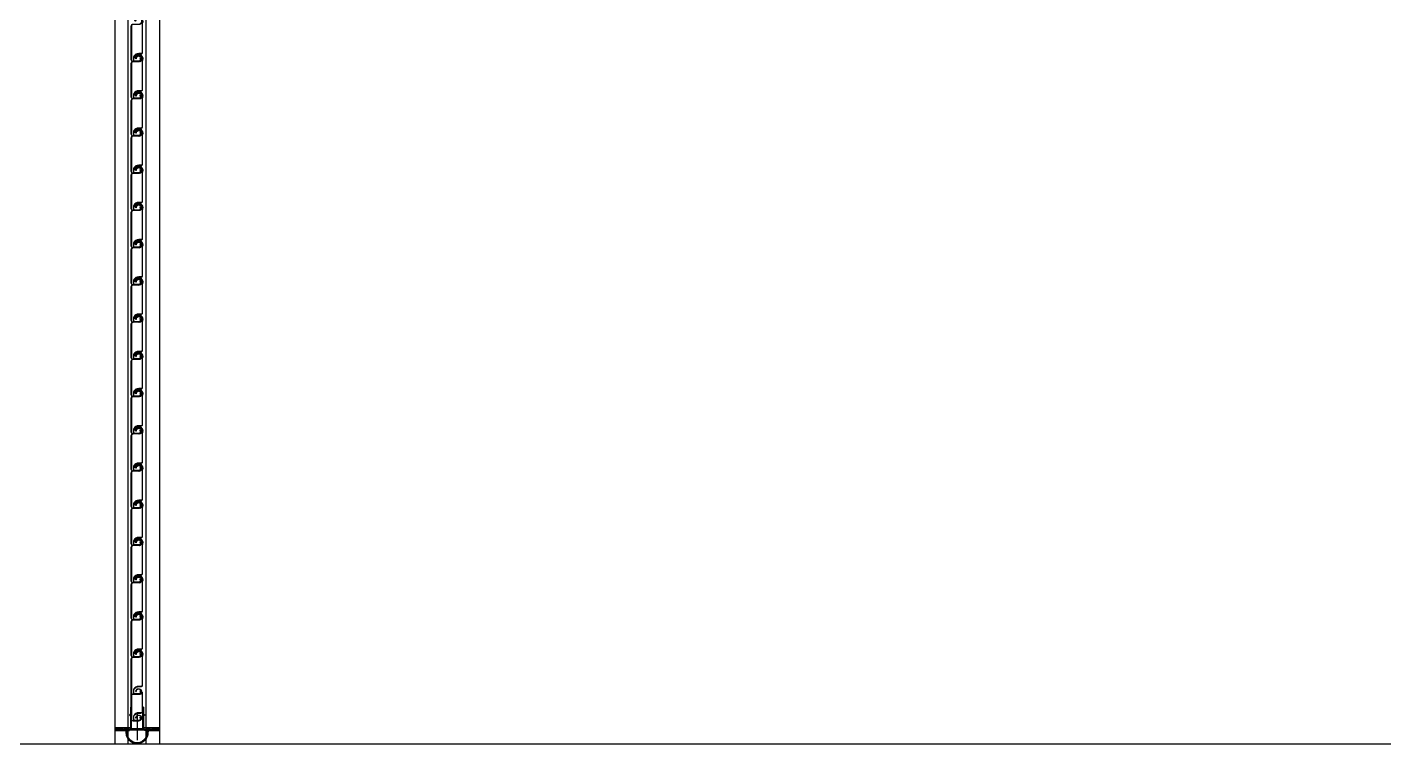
# Model space of a CAD drawing. Header units: millimetres. Extents: x 19868 to 801382, y -4805 to 85279.
# Drawn here: x 154746 to 157367, y 43679 to 45065 of the extents above; entities that cross this region are included whole.
import ezdxf

# ---------------------------------------------------------------- set-up
doc = ezdxf.new("R2010")
doc.units = ezdxf.units.MM
doc.header["$LTSCALE"] = 250
doc.layers.add('A-ETC-8', color=8, linetype='Continuous')
doc.layers.add('A-FIN', color=6, linetype='Continuous')

# ---------------------------------------------------------------- blocks, each defined once
blk = doc.blocks.new('C159089ac')
h = blk.add_hatch()
h.set_pattern_fill('ANSI31', color=256, scale=1.161, angle=-90, style=0)
h.set_pattern_definition([(315, (-1584934.145, 197998.9263), (0.10261887162, 0.10261887162), [])])
h.paths.add_polyline_path([(710.8, 1123.6), (710.8, 1180.9), (710.8, 1188, 0.414214), (707.7, 1191), (696.9, 1191), (696.9, 1191.6), (707.7, 1191.6, -0.414214), (711.4, 1188), (711.4, 1180.9), (711.4, 1123.6)])
h.paths.add_polyline_path([(690.2, 1197.7), (690.8, 1197.7, 0.272094), (694, 1192.4), (692.9, 1192.4, -0.234313)])
h.paths.add_polyline_path([(690.2, 1197.7, -0.416993), (696.9, 1204.4), (696.9, 1203.8, 0.41726), (690.8, 1197.7)])
h.paths.add_polyline_path([(696.9, 1203.8), (696.9, 1204.4, -0.414214), (703.6, 1197.7), (703, 1197.7, 0.414214)])
h.paths.add_polyline_path([(692.9, 1192.4), (694, 1192.4, 0.125086), (696.9, 1191.6), (696.9, 1191, -0.161553)])
h.paths.add_polyline_path([(707.7, 1119.1), (696.9, 1119.1), (696.9, 1119.7), (704.1, 1119.7), (707.7, 1119.7, 0.414214), (710.8, 1122.7), (710.8, 1123.6), (711.4, 1123.6), (711.4, 1122.7, -0.414214)])
h.paths.add_polyline_path([(696.9, 1129.7), (696.9, 1130.3, -0.414214), (702.5, 1124.7), (701.9, 1124.7, 0.414214)])
h.paths.add_polyline_path([(691.4, 1123.6, -0.474498), (696.9, 1130.3), (696.9, 1129.7, 0.481821), (692, 1123.6)])
h.paths.add_polyline_path([(691.4, 1123.6), (692, 1123.6, 0.349691), (696.9, 1119.7), (696.9, 1119.1, -0.356394)])
h = blk.add_hatch()
h.set_pattern_fill('ANSI31', color=256, scale=1.161, angle=-90, style=0)
h.set_pattern_definition([(315, (-1584934.145, 197926.95023), (0.10261887162, 0.10261887162), [])])
h.paths.add_polyline_path([(710.8, 1051.6), (710.8, 1108.9), (710.8, 1116, 0.414214), (707.7, 1119.1), (696.9, 1119.1), (696.9, 1119.7), (707.7, 1119.7, -0.414214), (711.4, 1116), (711.4, 1108.9), (711.4, 1051.6)])
h.paths.add_polyline_path([(690.2, 1125.7), (690.8, 1125.7, 0.272094), (694, 1120.4), (692.9, 1120.4, -0.234313)])
h.paths.add_polyline_path([(690.2, 1125.7, -0.416993), (696.9, 1132.5), (696.9, 1131.9, 0.41726), (690.8, 1125.7)])
h.paths.add_polyline_path([(696.9, 1131.9), (696.9, 1132.5, -0.414214), (703.6, 1125.8), (703, 1125.8, 0.414214)])
h.paths.add_polyline_path([(692.9, 1120.4), (694, 1120.4, 0.125086), (696.9, 1119.7), (696.9, 1119.1, -0.161553)])
h.paths.add_polyline_path([(707.7, 1047.1), (696.9, 1047.1), (696.9, 1047.7), (704.1, 1047.7), (707.7, 1047.7, 0.414214), (710.8, 1050.7), (710.8, 1051.6), (711.4, 1051.6), (711.4, 1050.7, -0.414214)])
h.paths.add_polyline_path([(696.9, 1057.7), (696.9, 1058.3, -0.414214), (702.5, 1052.7), (701.9, 1052.7, 0.414214)])
h.paths.add_polyline_path([(691.4, 1051.6, -0.474498), (696.9, 1058.3), (696.9, 1057.7, 0.481821), (692, 1051.6)])
h.paths.add_polyline_path([(691.4, 1051.6), (692, 1051.6, 0.349691), (696.9, 1047.7), (696.9, 1047.1, -0.356394)])
h = blk.add_hatch()
h.set_pattern_fill('ANSI31', color=256, scale=1.161, angle=-90, style=0)
h.set_pattern_definition([(315, (-1584934.145, 197854.97416), (0.10261887162, 0.10261887162), [])])
h.paths.add_polyline_path([(710.8, 979.6), (710.8, 1036.9), (710.8, 1044, 0.414214), (707.7, 1047.1), (696.9, 1047.1), (696.9, 1047.7), (707.7, 1047.7, -0.414214), (711.4, 1044), (711.4, 1036.9), (711.4, 979.6)])
h.paths.add_polyline_path([(690.2, 1053.7), (690.8, 1053.7, 0.272094), (694, 1048.4), (692.9, 1048.4, -0.234313)])
h.paths.add_polyline_path([(690.2, 1053.7, -0.416993), (696.9, 1060.5), (696.9, 1059.9, 0.41726), (690.8, 1053.7)])
h.paths.add_polyline_path([(696.9, 1059.9), (696.9, 1060.5, -0.414214), (703.6, 1053.8), (703, 1053.8, 0.414214)])
h.paths.add_polyline_path([(692.9, 1048.4), (694, 1048.4, 0.125086), (696.9, 1047.7), (696.9, 1047.1, -0.161553)])
h.paths.add_polyline_path([(707.7, 975.1), (696.9, 975.1), (696.9, 975.7), (704.1, 975.7), (707.7, 975.7, 0.414214), (710.8, 978.8), (710.8, 979.6), (711.4, 979.6), (711.4, 978.8, -0.414214)])
h.paths.add_polyline_path([(696.9, 985.8), (696.9, 986.4, -0.414214), (702.5, 980.7), (701.9, 980.7, 0.414214)])
h.paths.add_polyline_path([(691.4, 979.6, -0.474498), (696.9, 986.4), (696.9, 985.8, 0.481821), (692, 979.6)])
h.paths.add_polyline_path([(691.4, 979.6), (692, 979.6, 0.349691), (696.9, 975.7), (696.9, 975.1, -0.356394)])
h = blk.add_hatch()
h.set_pattern_fill('ANSI31', color=256, scale=1.161, angle=-90, style=0)
h.set_pattern_definition([(315, (-1584934.145, 197782.99809), (0.10261887162, 0.10261887162), [])])
h.paths.add_polyline_path([(710.8, 907.6), (710.8, 964.9), (710.8, 972.1, 0.414214), (707.7, 975.1), (696.9, 975.1), (696.9, 975.7), (707.7, 975.7, -0.414214), (711.4, 972.1), (711.4, 964.9), (711.4, 907.6)])
h.paths.add_polyline_path([(690.2, 981.7), (690.8, 981.7, 0.272094), (694, 976.4), (692.9, 976.4, -0.234313)])
h.paths.add_polyline_path([(690.2, 981.7, -0.416993), (696.9, 988.5), (696.9, 987.9, 0.41726), (690.8, 981.7)])
h.paths.add_polyline_path([(696.9, 987.9), (696.9, 988.5, -0.414214), (703.6, 981.8), (703, 981.8, 0.414214)])
h.paths.add_polyline_path([(692.9, 976.4), (694, 976.4, 0.125086), (696.9, 975.7), (696.9, 975.1, -0.161553)])
h.paths.add_polyline_path([(707.7, 903.1), (696.9, 903.1), (696.9, 903.7), (704.1, 903.7), (707.7, 903.7, 0.414214), (710.8, 906.8), (710.8, 907.6), (711.4, 907.6), (711.4, 906.8, -0.414214)])
h.paths.add_polyline_path([(696.9, 913.8), (696.9, 914.4, -0.414214), (702.5, 908.8), (701.9, 908.8, 0.414214)])
h.paths.add_polyline_path([(691.4, 907.6, -0.474498), (696.9, 914.4), (696.9, 913.8, 0.481821), (692, 907.6)])
h.paths.add_polyline_path([(691.4, 907.6), (692, 907.6, 0.349691), (696.9, 903.7), (696.9, 903.1, -0.356394)])
h = blk.add_hatch()
h.set_pattern_fill('ANSI31', color=256, scale=1.161, angle=-90, style=0)
h.set_pattern_definition([(315, (-1584934.145, 197711.02202), (0.10261887162, 0.10261887162), [])])
h.paths.add_polyline_path([(710.8, 835.7), (710.8, 892.9), (710.8, 900.1, 0.414214), (707.7, 903.1), (696.9, 903.1), (696.9, 903.7), (707.7, 903.7, -0.414214), (711.4, 900.1), (711.4, 892.9), (711.4, 835.7)])
h.paths.add_polyline_path([(690.2, 909.8), (690.8, 909.8, 0.272094), (694, 904.5), (692.9, 904.5, -0.234313)])
h.paths.add_polyline_path([(690.2, 909.8, -0.416993), (696.9, 916.5), (696.9, 915.9, 0.41726), (690.8, 909.8)])
h.paths.add_polyline_path([(696.9, 915.9), (696.9, 916.5, -0.414214), (703.6, 909.8), (703, 909.8, 0.414214)])
h.paths.add_polyline_path([(692.9, 904.5), (694, 904.5, 0.125086), (696.9, 903.7), (696.9, 903.1, -0.161553)])
h.paths.add_polyline_path([(707.7, 831.2), (696.9, 831.2), (696.9, 831.8), (704.1, 831.8), (707.7, 831.8, 0.414214), (710.8, 834.8), (710.8, 835.7), (711.4, 835.7), (711.4, 834.8, -0.414214)])
h.paths.add_polyline_path([(696.9, 841.8), (696.9, 842.4, -0.414214), (702.5, 836.8), (701.9, 836.8, 0.414214)])
h.paths.add_polyline_path([(691.4, 835.7, -0.474498), (696.9, 842.4), (696.9, 841.8, 0.481821), (692, 835.7)])
h.paths.add_polyline_path([(691.4, 835.7), (692, 835.7, 0.349691), (696.9, 831.8), (696.9, 831.2, -0.356394)])
h = blk.add_hatch()
h.set_pattern_fill('ANSI31', color=256, scale=1.161, angle=-90, style=0)
h.set_pattern_definition([(315, (-1584934.145, 197639.04595), (0.10261887162, 0.10261887162), [])])
h.paths.add_polyline_path([(710.8, 763.7), (710.8, 821), (710.8, 828.1, 0.414214), (707.7, 831.2), (696.9, 831.2), (696.9, 831.8), (707.7, 831.8, -0.414214), (711.4, 828.1), (711.4, 821), (711.4, 763.7)])
h.paths.add_polyline_path([(690.2, 837.8), (690.8, 837.8, 0.272094), (694, 832.5), (692.9, 832.5, -0.234313)])
h.paths.add_polyline_path([(690.2, 837.8, -0.416993), (696.9, 844.6), (696.9, 844, 0.41726), (690.8, 837.8)])
h.paths.add_polyline_path([(696.9, 844), (696.9, 844.6, -0.414214), (703.6, 837.9), (703, 837.9, 0.414214)])
h.paths.add_polyline_path([(692.9, 832.5), (694, 832.5, 0.125086), (696.9, 831.8), (696.9, 831.2, -0.161553)])
h.paths.add_polyline_path([(707.7, 759.2), (696.9, 759.2), (696.9, 759.8), (704.1, 759.8), (707.7, 759.8, 0.414214), (710.8, 762.8), (710.8, 763.7), (711.4, 763.7), (711.4, 762.8, -0.414214)])
h.paths.add_polyline_path([(696.9, 769.8), (696.9, 770.4, -0.414214), (702.5, 764.8), (701.9, 764.8, 0.414214)])
h.paths.add_polyline_path([(691.4, 763.7, -0.474498), (696.9, 770.4), (696.9, 769.8, 0.481821), (692, 763.7)])
h.paths.add_polyline_path([(691.4, 763.7), (692, 763.7, 0.349691), (696.9, 759.8), (696.9, 759.2, -0.356394)])
h = blk.add_hatch()
h.set_pattern_fill('ANSI31', color=256, scale=1.161, angle=-90, style=0)
h.set_pattern_definition([(315, (-1584934.145, 197567.06988), (0.10261887162, 0.10261887162), [])])
h.paths.add_polyline_path([(710.8, 691.7), (710.8, 749), (710.8, 756.1, 0.414214), (707.7, 759.2), (696.9, 759.2), (696.9, 759.8), (707.7, 759.8, -0.414214), (711.4, 756.1), (711.4, 749), (711.4, 691.7)])
h.paths.add_polyline_path([(690.2, 765.8), (690.8, 765.8, 0.272094), (694, 760.5), (692.9, 760.5, -0.234313)])
h.paths.add_polyline_path([(690.2, 765.8, -0.416993), (696.9, 772.6), (696.9, 772, 0.41726), (690.8, 765.8)])
h.paths.add_polyline_path([(696.9, 772), (696.9, 772.6, -0.414214), (703.6, 765.9), (703, 765.9, 0.414214)])
h.paths.add_polyline_path([(692.9, 760.5), (694, 760.5, 0.125086), (696.9, 759.8), (696.9, 759.2, -0.161553)])
h.paths.add_polyline_path([(707.7, 687.2), (696.9, 687.2), (696.9, 687.8), (704.1, 687.8), (707.7, 687.8, 0.414214), (710.8, 690.9), (710.8, 691.7), (711.4, 691.7), (711.4, 690.9, -0.414214)])
h.paths.add_polyline_path([(696.9, 697.9), (696.9, 698.5, -0.414214), (702.5, 692.8), (701.9, 692.8, 0.414214)])
h.paths.add_polyline_path([(691.4, 691.7, -0.474498), (696.9, 698.5), (696.9, 697.9, 0.481821), (692, 691.7)])
h.paths.add_polyline_path([(691.4, 691.7), (692, 691.7, 0.349691), (696.9, 687.8), (696.9, 687.2, -0.356394)])
h = blk.add_hatch()
h.set_pattern_fill('ANSI31', color=256, scale=1.161, angle=-90, style=0)
h.set_pattern_definition([(315, (-1584934.145, 197495.0938), (0.10261887162, 0.10261887162), [])])
h.paths.add_polyline_path([(710.8, 619.7), (710.8, 677), (710.8, 684.2, 0.414214), (707.7, 687.2), (696.9, 687.2), (696.9, 687.8), (707.7, 687.8, -0.414214), (711.4, 684.2), (711.4, 677), (711.4, 619.7)])
h.paths.add_polyline_path([(690.2, 693.8), (690.8, 693.8, 0.272094), (694, 688.5), (692.9, 688.5, -0.234313)])
h.paths.add_polyline_path([(690.2, 693.8, -0.416993), (696.9, 700.6), (696.9, 700, 0.41726), (690.8, 693.8)])
h.paths.add_polyline_path([(696.9, 700), (696.9, 700.6, -0.414214), (703.6, 693.9), (703, 693.9, 0.414214)])
h.paths.add_polyline_path([(692.9, 688.5), (694, 688.5, 0.125086), (696.9, 687.8), (696.9, 687.2, -0.161553)])
h.paths.add_polyline_path([(707.7, 615.2), (696.9, 615.2), (696.9, 615.8), (704.1, 615.8), (707.7, 615.8, 0.414214), (710.8, 618.9), (710.8, 619.7), (711.4, 619.7), (711.4, 618.9, -0.414214)])
h.paths.add_polyline_path([(696.9, 625.9), (696.9, 626.5, -0.414214), (702.5, 620.9), (701.9, 620.9, 0.414214)])
h.paths.add_polyline_path([(691.4, 619.7, -0.474498), (696.9, 626.5), (696.9, 625.9, 0.481821), (692, 619.7)])
h.paths.add_polyline_path([(691.4, 619.7), (692, 619.7, 0.349691), (696.9, 615.8), (696.9, 615.2, -0.356394)])
h = blk.add_hatch()
h.set_pattern_fill('ANSI31', color=256, scale=1.161, angle=-90, style=0)
h.set_pattern_definition([(315, (-1584934.145, 197423.11774), (0.10261887162, 0.10261887162), [])])
h.paths.add_polyline_path([(710.8, 547.8), (710.8, 605), (710.8, 612.2, 0.414214), (707.7, 615.2), (696.9, 615.2), (696.9, 615.8), (707.7, 615.8, -0.414214), (711.4, 612.2), (711.4, 605), (711.4, 547.8)])
h.paths.add_polyline_path([(690.2, 621.9), (690.8, 621.9, 0.272094), (694, 616.6), (692.9, 616.6, -0.234313)])
h.paths.add_polyline_path([(690.2, 621.9, -0.416993), (696.9, 628.6), (696.9, 628, 0.41726), (690.8, 621.9)])
h.paths.add_polyline_path([(696.9, 628), (696.9, 628.6, -0.414214), (703.6, 621.9), (703, 621.9, 0.414214)])
h.paths.add_polyline_path([(692.9, 616.6), (694, 616.6, 0.125086), (696.9, 615.8), (696.9, 615.2, -0.161553)])
h.paths.add_polyline_path([(707.7, 543.3), (696.9, 543.3), (696.9, 543.8), (704.1, 543.8), (707.7, 543.8, 0.414214), (710.8, 546.9), (710.8, 547.8), (711.4, 547.8), (711.4, 546.9, -0.414214)])
h.paths.add_polyline_path([(696.9, 553.9), (696.9, 554.5, -0.414214), (702.5, 548.9), (701.9, 548.9, 0.414214)])
h.paths.add_polyline_path([(691.4, 547.8, -0.474498), (696.9, 554.5), (696.9, 553.9, 0.481821), (692, 547.8)])
h.paths.add_polyline_path([(691.4, 547.8), (692, 547.8, 0.349691), (696.9, 543.8), (696.9, 543.3, -0.356394)])
h = blk.add_hatch()
h.set_pattern_fill('ANSI31', color=256, scale=1.161, angle=-90, style=0)
h.set_pattern_definition([(315, (-1584934.145, 197351.14167), (0.10261887162, 0.10261887162), [])])
h.paths.add_polyline_path([(710.8, 475.8), (710.8, 533.1), (710.8, 540.2, 0.414214), (707.7, 543.3), (696.9, 543.3), (696.9, 543.8), (707.7, 543.8, -0.414214), (711.4, 540.2), (711.4, 533.1), (711.4, 475.8)])
h.paths.add_polyline_path([(690.2, 549.9), (690.8, 549.9, 0.272094), (694, 544.6), (692.9, 544.6, -0.234313)])
h.paths.add_polyline_path([(690.2, 549.9, -0.416993), (696.9, 556.7), (696.9, 556.1, 0.41726), (690.8, 549.9)])
h.paths.add_polyline_path([(696.9, 556.1), (696.9, 556.7, -0.414214), (703.6, 550), (703, 550, 0.414214)])
h.paths.add_polyline_path([(692.9, 544.6), (694, 544.6, 0.125086), (696.9, 543.8), (696.9, 543.3, -0.161553)])
h.paths.add_polyline_path([(707.7, 471.3), (696.9, 471.3), (696.9, 471.9), (704.1, 471.9), (707.7, 471.9, 0.414214), (710.8, 474.9), (710.8, 475.8), (711.4, 475.8), (711.4, 474.9, -0.414214)])
h.paths.add_polyline_path([(696.9, 481.9), (696.9, 482.5, -0.414214), (702.5, 476.9), (701.9, 476.9, 0.414214)])
h.paths.add_polyline_path([(691.4, 475.8, -0.474498), (696.9, 482.5), (696.9, 481.9, 0.481821), (692, 475.8)])
h.paths.add_polyline_path([(691.4, 475.8), (692, 475.8, 0.349691), (696.9, 471.9), (696.9, 471.3, -0.356394)])
h = blk.add_hatch()
h.set_pattern_fill('ANSI31', color=256, scale=1.161, angle=-90, style=0)
h.set_pattern_definition([(315, (-1584934.145, 197279.1656), (0.10261887162, 0.10261887162), [])])
h.paths.add_polyline_path([(710.8, 403.8), (710.8, 461.1), (710.8, 468.2, 0.414214), (707.7, 471.3), (696.9, 471.3), (696.9, 471.9), (707.7, 471.9, -0.414214), (711.4, 468.2), (711.4, 461.1), (711.4, 403.8)])
h.paths.add_polyline_path([(690.2, 477.9), (690.8, 477.9, 0.272094), (694, 472.6), (692.9, 472.6, -0.234313)])
h.paths.add_polyline_path([(690.2, 477.9, -0.416993), (696.9, 484.7), (696.9, 484.1, 0.41726), (690.8, 477.9)])
h.paths.add_polyline_path([(696.9, 484.1), (696.9, 484.7, -0.414214), (703.6, 478), (703, 478, 0.414214)])
h.paths.add_polyline_path([(692.9, 472.6), (694, 472.6, 0.125086), (696.9, 471.9), (696.9, 471.3, -0.161553)])
h.paths.add_polyline_path([(707.7, 399.3), (696.9, 399.3), (696.9, 399.9), (704.1, 399.9), (707.7, 399.9, 0.414214), (710.8, 402.9), (710.8, 403.8), (711.4, 403.8), (711.4, 402.9, -0.414214)])
h.paths.add_polyline_path([(696.9, 410), (696.9, 410.5, -0.414214), (702.5, 404.9), (701.9, 404.9, 0.414214)])
h.paths.add_polyline_path([(691.4, 403.8, -0.474498), (696.9, 410.5), (696.9, 410, 0.481821), (692, 403.8)])
h.paths.add_polyline_path([(691.4, 403.8), (692, 403.8, 0.349691), (696.9, 399.9), (696.9, 399.3, -0.356394)])
h = blk.add_hatch()
h.set_pattern_fill('ANSI31', color=256, scale=1.161, angle=-90, style=0)
h.set_pattern_definition([(315, (-1584934.145, 197207.18953), (0.10261887162, 0.10261887162), [])])
h.paths.add_polyline_path([(710.8, 331.8), (710.8, 389.1), (710.8, 396.3, 0.414214), (707.7, 399.3), (696.9, 399.3), (696.9, 399.9), (707.7, 399.9, -0.414214), (711.4, 396.3), (711.4, 389.1), (711.4, 331.8)])
h.paths.add_polyline_path([(690.2, 405.9), (690.8, 405.9, 0.272094), (694, 400.6), (692.9, 400.6, -0.234313)])
h.paths.add_polyline_path([(690.2, 405.9, -0.416993), (696.9, 412.7), (696.9, 412.1, 0.41726), (690.8, 405.9)])
h.paths.add_polyline_path([(696.9, 412.1), (696.9, 412.7, -0.414214), (703.6, 406), (703, 406, 0.414214)])
h.paths.add_polyline_path([(692.9, 400.6), (694, 400.6, 0.125086), (696.9, 399.9), (696.9, 399.3, -0.161553)])
h.paths.add_polyline_path([(707.7, 327.3), (696.9, 327.3), (696.9, 327.9), (704.1, 327.9), (707.7, 327.9, 0.414214), (710.8, 331), (710.8, 331.8), (711.4, 331.8), (711.4, 331, -0.414214)])
h.paths.add_polyline_path([(696.9, 338), (696.9, 338.6, -0.414214), (702.5, 333), (701.9, 333, 0.414214)])
h.paths.add_polyline_path([(691.4, 331.8, -0.474498), (696.9, 338.6), (696.9, 338, 0.481821), (692, 331.8)])
h.paths.add_polyline_path([(691.4, 331.8), (692, 331.8, 0.349691), (696.9, 327.9), (696.9, 327.3, -0.356394)])
h = blk.add_hatch()
h.set_pattern_fill('ANSI31', color=256, scale=1.161, angle=-90, style=0)
h.set_pattern_definition([(315, (-1584934.145, 197135.21346), (0.10261887162, 0.10261887162), [])])
h.paths.add_polyline_path([(710.8, 259.9), (710.8, 317.1), (710.8, 324.3, 0.414214), (707.7, 327.3), (696.9, 327.3), (696.9, 327.9), (707.7, 327.9, -0.414214), (711.4, 324.3), (711.4, 317.1), (711.4, 259.9)])
h.paths.add_polyline_path([(690.2, 334), (690.8, 334, 0.272094), (694, 328.7), (692.9, 328.7, -0.234313)])
h.paths.add_polyline_path([(690.2, 334, -0.416993), (696.9, 340.7), (696.9, 340.1, 0.41726), (690.8, 334)])
h.paths.add_polyline_path([(696.9, 340.1), (696.9, 340.7, -0.414214), (703.6, 334), (703, 334, 0.414214)])
h.paths.add_polyline_path([(692.9, 328.7), (694, 328.7, 0.125086), (696.9, 327.9), (696.9, 327.3, -0.161553)])
h.paths.add_polyline_path([(707.7, 255.4), (696.9, 255.4), (696.9, 255.9), (704.1, 255.9), (707.7, 255.9, 0.414214), (710.8, 259), (710.8, 259.9), (711.4, 259.9), (711.4, 259, -0.414214)])
h.paths.add_polyline_path([(696.9, 266), (696.9, 266.6, -0.414214), (702.5, 261), (701.9, 261, 0.414214)])
h.paths.add_polyline_path([(691.4, 259.9, -0.474498), (696.9, 266.6), (696.9, 266, 0.481821), (692, 259.9)])
h.paths.add_polyline_path([(691.4, 259.9), (692, 259.9, 0.349691), (696.9, 255.9), (696.9, 255.4, -0.356394)])
h = blk.add_hatch()
h.set_pattern_fill('ANSI31', color=256, scale=1.161, angle=-90, style=0)
h.set_pattern_definition([(315, (-1584934.145, 197063.23739), (0.10261887162, 0.10261887162), [])])
h.paths.add_polyline_path([(710.8, 187.9), (710.8, 245.2), (710.8, 252.3, 0.414214), (707.7, 255.4), (696.9, 255.4), (696.9, 255.9), (707.7, 255.9, -0.414214), (711.4, 252.3), (711.4, 245.2), (711.4, 187.9)])
h.paths.add_polyline_path([(690.2, 262), (690.8, 262, 0.272094), (694, 256.7), (692.9, 256.7, -0.234313)])
h.paths.add_polyline_path([(690.2, 262, -0.416993), (696.9, 268.7), (696.9, 268.2, 0.41726), (690.8, 262)])
h.paths.add_polyline_path([(696.9, 268.2), (696.9, 268.7, -0.414214), (703.6, 262.1), (703, 262.1, 0.414214)])
h.paths.add_polyline_path([(692.9, 256.7), (694, 256.7, 0.125086), (696.9, 255.9), (696.9, 255.4, -0.161553)])
h.paths.add_polyline_path([(707.7, 183.4), (696.9, 183.4), (696.9, 184), (704.1, 184), (707.7, 184, 0.414214), (710.8, 187), (710.8, 187.9), (711.4, 187.9), (711.4, 187, -0.414214)])
h.paths.add_polyline_path([(696.9, 194), (696.9, 194.6, -0.414214), (702.5, 189), (701.9, 189, 0.414214)])
h.paths.add_polyline_path([(691.4, 187.9, -0.474498), (696.9, 194.6), (696.9, 194, 0.481821), (692, 187.9)])
h.paths.add_polyline_path([(691.4, 187.9), (692, 187.9, 0.349691), (696.9, 184), (696.9, 183.4, -0.356394)])
h = blk.add_hatch()
h.set_pattern_fill('ANSI31', color=256, scale=1.161, angle=-90, style=0)
h.set_pattern_definition([(315, (-1584934.145, 196991.25739), (0.10261887162, 0.10261887162), [])])
h.paths.add_polyline_path([(710.8, 115.9), (710.8, 173.2), (710.8, 180.3, 0.414214), (707.7, 183.4), (696.9, 183.4), (696.9, 184), (707.7, 184, -0.414214), (711.4, 180.3), (711.4, 173.2), (711.4, 115.9)])
h.paths.add_polyline_path([(690.2, 190), (690.8, 190, 0.272094), (694, 184.7), (692.9, 184.7, -0.234313)])
h.paths.add_polyline_path([(690.2, 190, -0.416993), (696.9, 196.8), (696.9, 196.2, 0.41726), (690.8, 190)])
h.paths.add_polyline_path([(696.9, 196.2), (696.9, 196.8, -0.414214), (703.6, 190.1), (703, 190.1, 0.414214)])
h.paths.add_polyline_path([(692.9, 184.7), (694, 184.7, 0.125086), (696.9, 184), (696.9, 183.4, -0.161553)])
h.paths.add_polyline_path([(707.7, 111.4), (696.9, 111.4), (696.9, 112), (704.1, 112), (707.7, 112, 0.414214), (710.8, 115), (710.8, 115.9), (711.4, 115.9), (711.4, 115, -0.414214)])
h.paths.add_polyline_path([(696.9, 122.1), (696.9, 122.6, -0.414214), (702.5, 117), (701.9, 117, 0.414214)])
h.paths.add_polyline_path([(691.4, 115.9, -0.474498), (696.9, 122.6), (696.9, 122.1, 0.481821), (692, 115.9)])
h.paths.add_polyline_path([(691.4, 115.9), (692, 115.9, 0.349691), (696.9, 112), (696.9, 111.4, -0.356394)])
h = blk.add_hatch()
h.set_pattern_fill('ANSI31', color=256, scale=1.161, angle=-90, style=0)
h.set_pattern_definition([(315, (-1584934.145, 196919.27739), (0.10261887162, 0.10261887162), [])])
h.paths.add_polyline_path([(710.8, 43.9), (710.8, 101.2), (710.8, 108.3, 0.414214), (707.7, 111.4), (696.9, 111.4), (696.9, 112), (707.7, 112, -0.414214), (711.4, 108.3), (711.4, 101.2), (711.4, 43.9)])
h.paths.add_polyline_path([(690.2, 118), (690.8, 118, 0.272094), (694, 112.7), (692.9, 112.7, -0.234313)])
h.paths.add_polyline_path([(690.2, 118, -0.416993), (696.9, 124.8), (696.9, 124.2, 0.41726), (690.8, 118)])
h.paths.add_polyline_path([(696.9, 124.2), (696.9, 124.8, -0.414214), (703.6, 118.1), (703, 118.1, 0.414214)])
h.paths.add_polyline_path([(692.9, 112.7), (694, 112.7, 0.125086), (696.9, 112), (696.9, 111.4, -0.161553)])
h.paths.add_polyline_path([(707.7, 39.4), (696.9, 39.4), (696.9, 40), (704.1, 40), (707.7, 40, 0.414214), (710.8, 43.1), (710.8, 43.9), (711.4, 43.9), (711.4, 43.1, -0.414214)])
h.paths.add_polyline_path([(696.9, 50.1), (696.9, 50.7, -0.414214), (702.5, 45), (701.9, 45, 0.414214)])
h.paths.add_polyline_path([(691.4, 43.9, -0.474498), (696.9, 50.7), (696.9, 50.1, 0.481821), (692, 43.9)])
h.paths.add_polyline_path([(691.4, 43.9), (692, 43.9, 0.349691), (696.9, 40), (696.9, 39.4, -0.356394)])
h = blk.add_hatch()
h.set_pattern_fill('ANSI31', color=256, scale=1.161, angle=-90, style=0)
h.set_pattern_definition([(315, (-1584934.145, 196847.29739), (0.10261887162, 0.10261887162), [])])
h.paths.add_polyline_path([(710.8, -28.1), (710.8, 29.2), (710.8, 36.4, 0.414214), (707.7, 39.4), (696.9, 39.4), (696.9, 40), (707.7, 40, -0.414214), (711.4, 36.4), (711.4, 29.2), (711.4, -28.1)])
h.paths.add_polyline_path([(690.2, 46), (690.8, 46, 0.272094), (694, 40.7), (692.9, 40.7, -0.234313)])
h.paths.add_polyline_path([(690.2, 46, -0.416993), (696.9, 52.8), (696.9, 52.2, 0.41726), (690.8, 46)])
h.paths.add_polyline_path([(696.9, 52.2), (696.9, 52.8, -0.414214), (703.6, 46.1), (703, 46.1, 0.414214)])
h.paths.add_polyline_path([(692.9, 40.7), (694, 40.7, 0.125086), (696.9, 40), (696.9, 39.4, -0.161553)])
h.paths.add_polyline_path([(707.7, -32.6), (696.9, -32.6), (696.9, -32), (704.1, -32), (707.7, -32, 0.414214), (710.8, -28.9), (710.8, -28.1), (711.4, -28.1), (711.4, -28.9, -0.414214)])
h.paths.add_polyline_path([(696.9, -21.9), (696.9, -21.3, -0.414214), (702.5, -26.9), (701.9, -26.9, 0.414214)])
h.paths.add_polyline_path([(691.4, -28.1, -0.474498), (696.9, -21.3), (696.9, -21.9, 0.481821), (692, -28.1)])
h.paths.add_polyline_path([(691.4, -28.1), (692, -28.1, 0.349691), (696.9, -32), (696.9, -32.6, -0.356394)])
h = blk.add_hatch()
h.set_pattern_fill('ANSI31', color=256, scale=1.161, angle=-90, style=0)
h.set_pattern_definition([(315, (-1584934.145, 196775.31739), (0.10261887162, 0.10261887162), [])])
h.paths.add_polyline_path([(710.8, -100), (710.8, -42.8), (710.8, -35.6, 0.414214), (707.7, -32.6), (696.9, -32.6), (696.9, -32), (707.7, -32, -0.414214), (711.4, -35.6), (711.4, -42.8), (711.4, -100)])
h.paths.add_polyline_path([(690.2, -25.9), (690.8, -25.9, 0.272094), (694, -31.2), (692.9, -31.2, -0.234313)])
h.paths.add_polyline_path([(690.2, -25.9, -0.416993), (696.9, -19.2), (696.9, -19.8, 0.41726), (690.8, -25.9)])
h.paths.add_polyline_path([(696.9, -19.8), (696.9, -19.2, -0.414214), (703.6, -25.9), (703, -25.9, 0.414214)])
h.paths.add_polyline_path([(692.9, -31.2), (694, -31.2, 0.125086), (696.9, -32), (696.9, -32.6, -0.161553)])
h.paths.add_polyline_path([(707.7, -104.5), (696.9, -104.5), (696.9, -104), (704.1, -104), (707.7, -104, 0.414214), (710.8, -100.9), (710.8, -100), (711.4, -100), (711.4, -100.9, -0.414214)])
h.paths.add_polyline_path([(696.9, -93.9), (696.9, -93.3, -0.414214), (702.5, -98.9), (701.9, -98.9, 0.414214)])
h.paths.add_polyline_path([(691.4, -100, -0.474498), (696.9, -93.3), (696.9, -93.9, 0.481821), (692, -100)])
h.paths.add_polyline_path([(691.4, -100), (692, -100, 0.349691), (696.9, -104), (696.9, -104.5, -0.356394)])
h = blk.add_hatch()
h.set_pattern_fill('ANSI31', color=256, style=0)
h.set_pattern_definition([(45, (-1588360.02219, 194563.02537), (-0.088388347648, 0.088388347648), [])])
h.paths.add_polyline_path([(719.6, -178.4), (719.9, -174.1), (720, -174.1), (720, -172.6), (716, -172.6), (716, -171.6), (726, -171.6), (726, -172.6), (722, -172.6), (721.2, -178.4, -0.415754), (700, -199.5), (700, -197.9, 0.415877)])
h.paths.add_polyline_path([(678, -172.6), (674, -172.6), (674, -171.6), (684, -171.6), (684, -172.6), (680, -172.6), (680, -174.1), (680.2, -174.1), (680.6, -177.8, 0.422791), (700, -197.9), (700, -199.5, -0.412675), (679.1, -178.4)])
for p, q in [((657, 4830.3), (657, -199.5)), ((683, 4833.1), (683, -199.5)), ((718, 4833.1), (718, -199.5)), ((743, 4830.3), (743, -199.5)), ((696.9, 1119.7), (696.9, 1120.2)), ((696.9, 1120.2), (704.3, 1120.2)), ((696.9, 1047.7), (696.9, 1048.2)), ((696.9, 1048.2), (704.3, 1048.2)), ((696.9, 975.7), (696.9, 976.2)), ((696.9, 976.2), (704.3, 976.2)), ((696.9, 903.7), (696.9, 904.2)), ((696.9, 904.2), (704.3, 904.2)), ((696.9, 831.8), (696.9, 832.3)), ((696.9, 832.3), (704.3, 832.3)), ((696.9, 759.8), (696.9, 760.3)), ((696.9, 760.3), (704.3, 760.3)), ((696.9, 687.8), (696.9, 688.3)), ((696.9, 688.3), (704.3, 688.3)), ((696.9, 615.8), (696.9, 616.3)), ((696.9, 616.3), (704.3, 616.3)), ((696.9, 543.8), (696.9, 544.3)), ((696.9, 544.3), (704.3, 544.3)), ((696.9, 471.9), (696.9, 472.4)), ((696.9, 472.4), (704.3, 472.4)), ((696.9, 399.9), (696.9, 400.4)), ((696.9, 400.4), (704.3, 400.4)), ((696.9, 327.9), (696.9, 328.4)), ((696.9, 328.4), (704.3, 328.4)), ((696.9, 255.9), (696.9, 256.4)), ((696.9, 256.4), (704.3, 256.4)), ((696.9, 184), (696.9, 184.5)), ((696.9, 184.5), (704.3, 184.5)), ((696.9, 112), (696.9, 112.5)), ((696.9, 112.5), (704.3, 112.5)), ((696.9, 40), (696.9, 40.5)), ((696.9, 40.5), (704.3, 40.5)), ((696.9, -32), (696.9, -31.5)), ((696.9, -31.5), (704.3, -31.5)), ((687.9, -129.1, 0), (687.9, -169.1, 0)), ((687.9, -129.1, 0), (689.4, -129.1, 0)), ((689.4, -129.1, 0), (689.4, -170.6, 0)), ((712.8, -129.1, 0), (711.3, -129.1, 0)), ((711.3, -129.1, 0), (711.3, -170.6, 0)), ((712.8, -129.1, 0), (712.8, -169.1, 0)), ((688.4, -144.1, 0), (683.3, -144.1, 0)), ((700, -142.6, 0), (700, -192.6, 0)), ((714.8, -144.1, 0), (710.6, -144.1, 0)), ((657.5, -169.1, 0), (688.1, -169.1, 0)), ((657.5, -169.1, 0), (657.5, -174.1, 0)), ((678, -174.1, 0), (657.5, -174.1, 0)), ((659, -170.6, 0), (659, -172.7, 0)), ((659, -170.6, 0), (672.5, -170.6, 0)), ((659, -172.6, 0), (672.5, -172.6, 0)), ((672.5, -172.6, 0), (672.5, -170.6, 0)), ((674, -170.6, 0), (684, -170.6, 0)), ((674, -172.6, 0), (674, -170.6, 0)), ((684, -171.6, 0), (674, -171.6, 0)), ((678, -172.6, 0), (674, -172.6, 0)), ((678, -174.1, 0), (678, -172.6, 0)), ((678, -172.6, 0), (679.1, -178.4, 0)), ((680, -172.6, 0), (684, -172.6, 0)), ((680, -172.6, 0), (680, -174.1, 0)), ((680, -172.6, 0), (680.6, -177.9, 0)), ((680, -174.1, 0), (685.5, -174.1, 0)), ((684, -170.6, 0), (684, -172.6, 0)), ((685.5, -170.6, 0), (714.5, -170.6, 0)), ((685.5, -174.1, 0), (685.5, -170.6, 0)), ((714.5, -172.6, 0), (685.5, -172.6, 0)), ((712.8, -169.1, 0), (742.5, -169.1, 0)), ((714.5, -174.1, 0), (714.5, -170.6, 0)), ((720, -174.1, 0), (714.5, -174.1, 0)), ((716, -170.6, 0), (726, -170.6, 0)), ((716, -170.6, 0), (716, -172.6, 0)), ((726, -171.6, 0), (716, -171.6, 0)), ((716, -172.6, 0), (720, -172.6, 0)), ((720, -172.6, 0), (719.6, -178.4, 0)), ((720, -172.6, 0), (720, -174.1, 0)), ((721.2, -178.4, 0), (722, -172.6, 0)), ((726, -172.6, 0), (722, -172.6, 0)), ((722, -174.1, 0), (722, -172.6, 0)), ((742.5, -174.1, 0), (722, -174.1, 0)), ((726, -172.6, 0), (726, -170.6, 0)), ((727.5, -170.6, 0), (741, -170.6, 0)), ((727.5, -172.6, 0), (727.5, -170.6, 0)), ((741, -172.6, 0), (727.5, -172.6, 0)), ((742.5, -169.1, 0), (742.5, -174.1, 0))]:
    blk.add_line(p, q)
for points in [[(689.6, 1180.9), (689.6, 1192.5, -1.129258), (705, 1198.8), (704.4, 1198.7, 1.140281), (690.2, 1192.7), (690.2, 1180.9)], [(690.2, 1180.9), (690.2, 1137.3, 0.414214), (692.6, 1134.9), (696.9, 1134.9, -0.251984), (706.3, 1129.8, -0.146897), (707.1, 1127.1), (707.1, 1122.7, -0.414214), (704.1, 1119.7), (696.9, 1119.7, -0.668179), (694.1, 1126.3), (694.5, 1125.9, 0.668179), (696.9, 1120.2), (704.1, 1120.2, 0.414214), (706.5, 1122.7), (706.5, 1127.1, 0.146897), (705.8, 1129.5, 0.251984), (696.9, 1134.3), (692.6, 1134.3, -0.414214), (689.6, 1137.3), (689.6, 1180.9)], [(711.4, 1180.9), (711.4, 1188, 0.414214), (707.7, 1191.6), (696.9, 1191.6, -2.414214), (703, 1197.7), (703.6, 1197.7, 2.414214), (696.9, 1191), (707.7, 1191, -0.414214), (710.8, 1188), (710.8, 1180.9)], [(710.8, 1180.9), (710.8, 1122.7, -0.414214), (707.7, 1119.7), (696.9, 1119.7, -2.414214), (701.9, 1124.7), (702.5, 1124.7, 2.414214), (696.9, 1119.1), (707.7, 1119.1, 0.414214), (711.4, 1122.7), (711.4, 1180.9)], [(689.6, 1108.9), (689.6, 1120.5, -1.129258), (705, 1126.9), (704.4, 1126.7, 1.140281), (690.2, 1120.7), (690.2, 1108.9)], [(711.4, 1108.9), (711.4, 1116, 0.414214), (707.7, 1119.7), (696.9, 1119.7, -2.414214), (703, 1125.8), (703.6, 1125.8, 2.414214), (696.9, 1119.1), (707.7, 1119.1, -0.414214), (710.8, 1116), (710.8, 1108.9)], [(690.2, 1108.9), (690.2, 1065.3, 0.414214), (692.6, 1062.9), (696.9, 1062.9, -0.251984), (706.3, 1057.8, -0.146897), (707.1, 1055.2), (707.1, 1050.7, -0.414214), (704.1, 1047.7), (696.9, 1047.7, -0.668179), (694.1, 1054.4), (694.5, 1053.9, 0.668179), (696.9, 1048.3), (704.1, 1048.3, 0.414214), (706.5, 1050.7), (706.5, 1055.2, 0.146897), (705.8, 1057.5, 0.251984), (696.9, 1062.3), (692.6, 1062.3, -0.414214), (689.6, 1065.3), (689.6, 1108.9)], [(710.8, 1108.9), (710.8, 1050.7, -0.414214), (707.7, 1047.7), (696.9, 1047.7, -2.414214), (701.9, 1052.7), (702.5, 1052.7, 2.414214), (696.9, 1047.1), (707.7, 1047.1, 0.414214), (711.4, 1050.7), (711.4, 1108.9)], [(689.6, 1036.9), (689.6, 1048.6, -1.129258), (705, 1054.9), (704.4, 1054.7, 1.140281), (690.2, 1048.7), (690.2, 1036.9)], [(711.4, 1036.9), (711.4, 1044, 0.414214), (707.7, 1047.7), (696.9, 1047.7, -2.414214), (703, 1053.8), (703.6, 1053.8, 2.414214), (696.9, 1047.1), (707.7, 1047.1, -0.414214), (710.8, 1044), (710.8, 1036.9)], [(690.2, 1036.9), (690.2, 993.4, 0.414214), (692.6, 990.9), (696.9, 990.9, -0.251984), (706.3, 985.8, -0.146897), (707.1, 983.2), (707.1, 978.8, -0.414214), (704.1, 975.7), (696.9, 975.7, -0.668179), (694.1, 982.4), (694.5, 982, 0.668179), (696.9, 976.3), (704.1, 976.3, 0.414214), (706.5, 978.8), (706.5, 983.2, 0.146897), (705.8, 985.5, 0.251984), (696.9, 990.3), (692.6, 990.3, -0.414214), (689.6, 993.4), (689.6, 1036.9)], [(710.8, 1036.9), (710.8, 978.8, -0.414214), (707.7, 975.7), (696.9, 975.7, -2.414214), (701.9, 980.7), (702.5, 980.7, 2.414214), (696.9, 975.1), (707.7, 975.1, 0.414214), (711.4, 978.8), (711.4, 1036.9)], [(689.6, 964.9), (689.6, 976.6, -1.129258), (705, 982.9), (704.4, 982.8, 1.140281), (690.2, 976.7), (690.2, 964.9)], [(711.4, 964.9), (711.4, 972.1, 0.414214), (707.7, 975.7), (696.9, 975.7, -2.414214), (703, 981.8), (703.6, 981.8, 2.414214), (696.9, 975.1), (707.7, 975.1, -0.414214), (710.8, 972.1), (710.8, 964.9)], [(690.2, 964.9), (690.2, 921.4, 0.414214), (692.6, 918.9), (696.9, 918.9, -0.251984), (706.3, 913.9, -0.146897), (707.1, 911.2), (707.1, 906.8, -0.414214), (704.1, 903.7), (696.9, 903.7, -0.668179), (694.1, 910.4), (694.5, 910, 0.668179), (696.9, 904.3), (704.1, 904.3, 0.414214), (706.5, 906.8), (706.5, 911.2, 0.146897), (705.8, 913.5, 0.251984), (696.9, 918.3), (692.6, 918.3, -0.414214), (689.6, 921.4), (689.6, 964.9)], [(710.8, 964.9), (710.8, 906.8, -0.414214), (707.7, 903.7), (696.9, 903.7, -2.414214), (701.9, 908.8), (702.5, 908.8, 2.414214), (696.9, 903.1), (707.7, 903.1, 0.414214), (711.4, 906.8), (711.4, 964.9)], [(689.6, 892.9), (689.6, 904.6, -1.129258), (705, 910.9), (704.4, 910.8, 1.140281), (690.2, 904.8), (690.2, 892.9)], [(690.2, 892.9), (690.2, 849.4, 0.414214), (692.6, 846.9), (696.9, 846.9, -0.251984), (706.3, 841.9, -0.146897), (707.1, 839.2), (707.1, 834.8, -0.414214), (704.1, 831.8), (696.9, 831.8, -0.668179), (694.1, 838.4), (694.5, 838, 0.668179), (696.9, 832.3), (704.1, 832.3, 0.414214), (706.5, 834.8), (706.5, 839.2, 0.146897), (705.8, 841.6, 0.251984), (696.9, 846.4), (692.6, 846.4, -0.414214), (689.6, 849.4), (689.6, 892.9)], [(711.4, 892.9), (711.4, 900.1, 0.414214), (707.7, 903.7), (696.9, 903.7, -2.414214), (703, 909.8), (703.6, 909.8, 2.414214), (696.9, 903.1), (707.7, 903.1, -0.414214), (710.8, 900.1), (710.8, 892.9)], [(710.8, 892.9), (710.8, 834.8, -0.414214), (707.7, 831.8), (696.9, 831.8, -2.414214), (701.9, 836.8), (702.5, 836.8, 2.414214), (696.9, 831.2), (707.7, 831.2, 0.414214), (711.4, 834.8), (711.4, 892.9)], [(689.6, 821), (689.6, 832.6, -1.129258), (705, 839), (704.4, 838.8, 1.140281), (690.2, 832.8), (690.2, 821)], [(711.4, 821), (711.4, 828.1, 0.414214), (707.7, 831.8), (696.9, 831.8, -2.414214), (703, 837.9), (703.6, 837.9, 2.414214), (696.9, 831.2), (707.7, 831.2, -0.414214), (710.8, 828.1), (710.8, 821)], [(690.2, 821), (690.2, 777.4, 0.414214), (692.6, 775), (696.9, 775, -0.251984), (706.3, 769.9, -0.146897), (707.1, 767.3), (707.1, 762.8, -0.414214), (704.1, 759.8), (696.9, 759.8, -0.668179), (694.1, 766.4), (694.5, 766, 0.668179), (696.9, 760.4), (704.1, 760.4, 0.414214), (706.5, 762.8), (706.5, 767.3, 0.146897), (705.8, 769.6, 0.251984), (696.9, 774.4), (692.6, 774.4, -0.414214), (689.6, 777.4), (689.6, 821)], [(710.8, 821), (710.8, 762.8, -0.414214), (707.7, 759.8), (696.9, 759.8, -2.414214), (701.9, 764.8), (702.5, 764.8, 2.414214), (696.9, 759.2), (707.7, 759.2, 0.414214), (711.4, 762.8), (711.4, 821)], [(689.6, 749), (689.6, 760.6, -1.129258), (705, 767), (704.4, 766.8, 1.140281), (690.2, 760.8), (690.2, 749)], [(711.4, 749), (711.4, 756.1, 0.414214), (707.7, 759.8), (696.9, 759.8, -2.414214), (703, 765.9), (703.6, 765.9, 2.414214), (696.9, 759.2), (707.7, 759.2, -0.414214), (710.8, 756.1), (710.8, 749)], [(690.2, 749), (690.2, 705.5, 0.414214), (692.6, 703), (696.9, 703, -0.251984), (706.3, 697.9, -0.146897), (707.1, 695.3), (707.1, 690.9, -0.414214), (704.1, 687.8), (696.9, 687.8, -0.668179), (694.1, 694.5), (694.5, 694.1, 0.668179), (696.9, 688.4), (704.1, 688.4, 0.414214), (706.5, 690.9), (706.5, 695.3, 0.146897), (705.8, 697.6, 0.251984), (696.9, 702.4), (692.6, 702.4, -0.414214), (689.6, 705.5), (689.6, 749)], [(710.8, 749), (710.8, 690.9, -0.414214), (707.7, 687.8), (696.9, 687.8, -2.414214), (701.9, 692.8), (702.5, 692.8, 2.414214), (696.9, 687.2), (707.7, 687.2, 0.414214), (711.4, 690.9), (711.4, 749)], [(689.6, 677), (689.6, 688.7, -1.129258), (705, 695), (704.4, 694.9, 1.140281), (690.2, 688.8), (690.2, 677)], [(711.4, 677), (711.4, 684.2, 0.414214), (707.7, 687.8), (696.9, 687.8, -2.414214), (703, 693.9), (703.6, 693.9, 2.414214), (696.9, 687.2), (707.7, 687.2, -0.414214), (710.8, 684.2), (710.8, 677)], [(690.2, 677), (690.2, 633.5, 0.414214), (692.6, 631), (696.9, 631, -0.251984), (706.3, 626, -0.146897), (707.1, 623.3), (707.1, 618.9, -0.414214), (704.1, 615.8), (696.9, 615.8, -0.668179), (694.1, 622.5), (694.5, 622.1, 0.668179), (696.9, 616.4), (704.1, 616.4, 0.414214), (706.5, 618.9), (706.5, 623.3, 0.146897), (705.8, 625.6, 0.251984), (696.9, 630.4), (692.6, 630.4, -0.414214), (689.6, 633.5), (689.6, 677)], [(710.8, 677), (710.8, 618.9, -0.414214), (707.7, 615.8), (696.9, 615.8, -2.414214), (701.9, 620.9), (702.5, 620.9, 2.414214), (696.9, 615.2), (707.7, 615.2, 0.414214), (711.4, 618.9), (711.4, 677)], [(689.6, 605), (689.6, 616.7, -1.129258), (705, 623), (704.4, 622.9, 1.140281), (690.2, 616.9), (690.2, 605)], [(690.2, 605), (690.2, 561.5, 0.414214), (692.6, 559), (696.9, 559, -0.251984), (706.3, 554, -0.146897), (707.1, 551.3), (707.1, 546.9, -0.414214), (704.1, 543.8), (696.9, 543.8, -0.668179), (694.1, 550.5), (694.5, 550.1, 0.668179), (696.9, 544.4), (704.1, 544.4, 0.414214), (706.5, 546.9), (706.5, 551.3, 0.146897), (705.8, 553.7, 0.251984), (696.9, 558.5), (692.6, 558.5, -0.414214), (689.6, 561.5), (689.6, 605)], [(711.4, 605), (711.4, 612.2, 0.414214), (707.7, 615.8), (696.9, 615.8, -2.414214), (703, 621.9), (703.6, 621.9, 2.414214), (696.9, 615.2), (707.7, 615.2, -0.414214), (710.8, 612.2), (710.8, 605)], [(710.8, 605), (710.8, 546.9, -0.414214), (707.7, 543.8), (696.9, 543.8, -2.414214), (701.9, 548.9), (702.5, 548.9, 2.414214), (696.9, 543.3), (707.7, 543.3, 0.414214), (711.4, 546.9), (711.4, 605)], [(689.6, 533.1), (689.6, 544.7, -1.129258), (705, 551.1), (704.4, 550.9, 1.140281), (690.2, 544.9), (690.2, 533.1)], [(711.4, 533.1), (711.4, 540.2, 0.414214), (707.7, 543.8), (696.9, 543.8, -2.414214), (703, 550), (703.6, 550, 2.414214), (696.9, 543.3), (707.7, 543.3, -0.414214), (710.8, 540.2), (710.8, 533.1)], [(690.2, 533.1), (690.2, 489.5, 0.414214), (692.6, 487.1), (696.9, 487.1, -0.251984), (706.3, 482, -0.146897), (707.1, 479.4), (707.1, 474.9, -0.414214), (704.1, 471.9), (696.9, 471.9, -0.668179), (694.1, 478.5), (694.5, 478.1, 0.668179), (696.9, 472.5), (704.1, 472.5, 0.414214), (706.5, 474.9), (706.5, 479.4, 0.146897), (705.8, 481.7, 0.251984), (696.9, 486.5), (692.6, 486.5, -0.414214), (689.6, 489.5), (689.6, 533.1)], [(710.8, 533.1), (710.8, 474.9, -0.414214), (707.7, 471.9), (696.9, 471.9, -2.414214), (701.9, 476.9), (702.5, 476.9, 2.414214), (696.9, 471.3), (707.7, 471.3, 0.414214), (711.4, 474.9), (711.4, 533.1)], [(689.6, 461.1), (689.6, 472.7, -1.129258), (705, 479.1), (704.4, 478.9, 1.140281), (690.2, 472.9), (690.2, 461.1)], [(711.4, 461.1), (711.4, 468.2, 0.414214), (707.7, 471.9), (696.9, 471.9, -2.414214), (703, 478), (703.6, 478, 2.414214), (696.9, 471.3), (707.7, 471.3, -0.414214), (710.8, 468.2), (710.8, 461.1)], [(690.2, 461.1), (690.2, 417.6, 0.414214), (692.6, 415.1), (696.9, 415.1, -0.251984), (706.3, 410, -0.146897), (707.1, 407.4), (707.1, 402.9, -0.414214), (704.1, 399.9), (696.9, 399.9, -0.668179), (694.1, 406.6), (694.5, 406.2, 0.668179), (696.9, 400.5), (704.1, 400.5, 0.414214), (706.5, 402.9), (706.5, 407.4, 0.146897), (705.8, 409.7, 0.251984), (696.9, 414.5), (692.6, 414.5, -0.414214), (689.6, 417.6), (689.6, 461.1)], [(710.8, 461.1), (710.8, 402.9, -0.414214), (707.7, 399.9), (696.9, 399.9, -2.414214), (701.9, 404.9), (702.5, 404.9, 2.414214), (696.9, 399.3), (707.7, 399.3, 0.414214), (711.4, 402.9), (711.4, 461.1)], [(689.6, 389.1), (689.6, 400.8, -1.129258), (705, 407.1), (704.4, 407, 1.140281), (690.2, 400.9), (690.2, 389.1)], [(711.4, 389.1), (711.4, 396.3, 0.414214), (707.7, 399.9), (696.9, 399.9, -2.414214), (703, 406), (703.6, 406, 2.414214), (696.9, 399.3), (707.7, 399.3, -0.414214), (710.8, 396.3), (710.8, 389.1)], [(690.2, 389.1), (690.2, 345.6, 0.414214), (692.6, 343.1), (696.9, 343.1, -0.251984), (706.3, 338, -0.146897), (707.1, 335.4), (707.1, 331, -0.414214), (704.1, 327.9), (696.9, 327.9, -0.668179), (694.1, 334.6), (694.5, 334.2, 0.668179), (696.9, 328.5), (704.1, 328.5, 0.414214), (706.5, 331), (706.5, 335.4, 0.146897), (705.8, 337.7, 0.251984), (696.9, 342.5), (692.6, 342.5, -0.414214), (689.6, 345.6), (689.6, 389.1)], [(710.8, 389.1), (710.8, 331, -0.414214), (707.7, 327.9), (696.9, 327.9, -2.414214), (701.9, 333), (702.5, 333, 2.414214), (696.9, 327.3), (707.7, 327.3, 0.414214), (711.4, 331), (711.4, 389.1)], [(689.6, 317.1), (689.6, 328.8, -1.129258), (705, 335.1), (704.4, 335, 1.140281), (690.2, 328.9), (690.2, 317.1)], [(690.2, 317.1), (690.2, 273.6, 0.414214), (692.6, 271.1), (696.9, 271.1, -0.251984), (706.3, 266.1, -0.146897), (707.1, 263.4), (707.1, 259, -0.414214), (704.1, 255.9), (696.9, 255.9, -0.668179), (694.1, 262.6), (694.5, 262.2, 0.668179), (696.9, 256.5), (704.1, 256.5, 0.414214), (706.5, 259), (706.5, 263.4, 0.146897), (705.8, 265.7, 0.251984), (696.9, 270.6), (692.6, 270.6, -0.414214), (689.6, 273.6), (689.6, 317.1)], [(711.4, 317.1), (711.4, 324.3, 0.414214), (707.7, 327.9), (696.9, 327.9, -2.414214), (703, 334), (703.6, 334, 2.414214), (696.9, 327.3), (707.7, 327.3, -0.414214), (710.8, 324.3), (710.8, 317.1)], [(710.8, 317.1), (710.8, 259, -0.414214), (707.7, 255.9), (696.9, 255.9, -2.414214), (701.9, 261), (702.5, 261, 2.414214), (696.9, 255.4), (707.7, 255.4, 0.414214), (711.4, 259), (711.4, 317.1)], [(689.6, 245.2), (689.6, 256.8, -1.129258), (705, 263.2), (704.4, 263, 1.140281), (690.2, 257), (690.2, 245.2)], [(711.4, 245.2), (711.4, 252.3, 0.414214), (707.7, 255.9), (696.9, 255.9, -2.414214), (703, 262.1), (703.6, 262.1, 2.414214), (696.9, 255.4), (707.7, 255.4, -0.414214), (710.8, 252.3), (710.8, 245.2)], [(690.2, 245.2), (690.2, 201.6, 0.414214), (692.6, 199.2), (696.9, 199.2, -0.251984), (706.3, 194.1, -0.146897), (707.1, 191.5), (707.1, 187, -0.414214), (704.1, 184), (696.9, 184, -0.668179), (694.1, 190.6), (694.5, 190.2, 0.668179), (696.9, 184.6), (704.1, 184.6, 0.414214), (706.5, 187), (706.5, 191.5, 0.146897), (705.8, 193.8, 0.251984), (696.9, 198.6), (692.6, 198.6, -0.414214), (689.6, 201.6), (689.6, 245.2)], [(710.8, 245.2), (710.8, 187, -0.414214), (707.7, 184), (696.9, 184, -2.414214), (701.9, 189), (702.5, 189, 2.414214), (696.9, 183.4), (707.7, 183.4, 0.414214), (711.4, 187), (711.4, 245.2)], [(689.6, 173.2), (689.6, 184.8, -1.129258), (705, 191.2), (704.4, 191, 1.140281), (690.2, 185), (690.2, 173.2)], [(711.4, 173.2), (711.4, 180.3, 0.414214), (707.7, 184), (696.9, 184, -2.414214), (703, 190.1), (703.6, 190.1, 2.414214), (696.9, 183.4), (707.7, 183.4, -0.414214), (710.8, 180.3), (710.8, 173.2)], [(690.2, 173.2), (690.2, 129.7, 0.414214), (692.6, 127.2), (696.9, 127.2, -0.251984), (706.3, 122.1, -0.146897), (707.1, 119.5), (707.1, 115, -0.414214), (704.1, 112), (696.9, 112, -0.668179), (694.1, 118.7), (694.5, 118.2, 0.668179), (696.9, 112.6), (704.1, 112.6, 0.414214), (706.5, 115), (706.5, 119.5, 0.146897), (705.8, 121.8, 0.251984), (696.9, 126.6), (692.6, 126.6, -0.414214), (689.6, 129.7), (689.6, 173.2)], [(710.8, 173.2), (710.8, 115, -0.414214), (707.7, 112), (696.9, 112, -2.414214), (701.9, 117), (702.5, 117, 2.414214), (696.9, 111.4), (707.7, 111.4, 0.414214), (711.4, 115), (711.4, 173.2)], [(689.6, 101.2), (689.6, 112.9, -1.129258), (705, 119.2), (704.4, 119, 1.140281), (690.2, 113), (690.2, 101.2)], [(711.4, 101.2), (711.4, 108.3, 0.414214), (707.7, 112), (696.9, 112, -2.414214), (703, 118.1), (703.6, 118.1, 2.414214), (696.9, 111.4), (707.7, 111.4, -0.414214), (710.8, 108.3), (710.8, 101.2)], [(690.2, 101.2), (690.2, 57.7, 0.414214), (692.6, 55.2), (696.9, 55.2, -0.251984), (706.3, 50.1, -0.146897), (707.1, 47.5), (707.1, 43.1, -0.414214), (704.1, 40), (696.9, 40, -0.668179), (694.1, 46.7), (694.5, 46.3, 0.668179), (696.9, 40.6), (704.1, 40.6, 0.414214), (706.5, 43.1), (706.5, 47.5, 0.146897), (705.8, 49.8, 0.251984), (696.9, 54.6), (692.6, 54.6, -0.414214), (689.6, 57.7), (689.6, 101.2)], [(710.8, 101.2), (710.8, 43.1, -0.414214), (707.7, 40), (696.9, 40, -2.414214), (701.9, 45), (702.5, 45, 2.414214), (696.9, 39.4), (707.7, 39.4, 0.414214), (711.4, 43.1), (711.4, 101.2)], [(689.6, 29.2), (689.6, 40.9, -1.129258), (705, 47.2), (704.4, 47.1, 1.140281), (690.2, 41), (690.2, 29.2)], [(711.4, 29.2), (711.4, 36.4, 0.414214), (707.7, 40), (696.9, 40, -2.414214), (703, 46.1), (703.6, 46.1, 2.414214), (696.9, 39.4), (707.7, 39.4, -0.414214), (710.8, 36.4), (710.8, 29.2)], [(690.2, 29.2), (690.2, -14.3, 0.414214), (692.6, -16.8), (696.9, -16.8, -0.251984), (706.3, -21.8, -0.146897), (707.1, -24.5), (707.1, -28.9, -0.414214), (704.1, -32), (696.9, -32, -0.668179), (694.1, -25.3), (694.5, -25.7, 0.668179), (696.9, -31.4), (704.1, -31.4, 0.414214), (706.5, -28.9), (706.5, -24.5, 0.146897), (705.8, -22.2, 0.251984), (696.9, -17.4), (692.6, -17.4, -0.414214), (689.6, -14.3), (689.6, 29.2)], [(710.8, 29.2), (710.8, -28.9, -0.414214), (707.7, -32), (696.9, -32, -2.414214), (701.9, -26.9), (702.5, -26.9, 2.414214), (696.9, -32.6), (707.7, -32.6, 0.414214), (711.4, -28.9), (711.4, 29.2)], [(689.6, -42.8), (689.6, -31.1, -1.129258), (705, -24.8), (704.4, -24.9, 1.140281), (690.2, -30.9), (690.2, -42.8)], [(711.4, -42.8), (711.4, -35.6, 0.414214), (707.7, -32), (696.9, -32, -2.414214), (703, -25.9), (703.6, -25.9, 2.414214), (696.9, -32.6), (707.7, -32.6, -0.414214), (710.8, -35.6), (710.8, -42.8)], [(690.2, -42.8), (690.2, -86.3, 0.414214), (692.6, -88.8), (696.9, -88.8, -0.251984), (706.3, -93.8, -0.146897), (707.1, -96.5), (707.1, -100.9, -0.414214), (704.1, -104), (696.9, -104, -0.668179), (694.1, -97.3), (694.5, -97.7, 0.668179), (696.9, -103.4), (704.1, -103.4, 0.414214), (706.5, -100.9), (706.5, -96.5, 0.146897), (705.8, -94.1, 0.251984), (696.9, -89.3), (692.6, -89.3, -0.414214), (689.6, -86.3), (689.6, -42.8)], [(710.8, -42.8), (710.8, -100.9, -0.414214), (707.7, -104), (696.9, -104, -2.414214), (701.9, -98.9), (702.5, -98.9, 2.414214), (696.9, -104.5), (707.7, -104.5, 0.414214), (711.4, -100.9), (711.4, -42.8)]]:
    blk.add_lwpolyline(points, format="xyb")
at = {"elevation": 0}
for points in [[(690.2, -99.8), (690.2, -137.4, 0.414214), (692.6, -139.9), (696.9, -139.9, -0.251984), (706.3, -144.9, -0.146897), (707.1, -147.6), (707.1, -152, -0.414214), (704.1, -155.1), (696.9, -155.1, -0.668179), (694.1, -148.4), (694.5, -148.8, 0.668179), (696.9, -154.5), (704.1, -154.5, 0.414214), (706.5, -152), (706.5, -147.6, 0.146897), (705.8, -145.2, 0.251984), (696.9, -140.4), (692.6, -140.4, -0.414214), (689.6, -137.4), (689.6, -99.8)], [(710.8, -92.3), (710.8, -152, -0.414214), (707.7, -155.1), (696.9, -155.1, -2.414214), (701.9, -150), (702.5, -150, 2.414214), (696.9, -155.6), (707.7, -155.6, 0.414214), (711.4, -152), (711.4, -92.3)]]:
    blk.add_lwpolyline(points, format="xyb", dxfattribs=at)
for points in [[(686.6, -144.3), (687.3, -144.3), (687.3, -143.8), (686.6, -143.8)], [(714.1, -144.3), (713.4, -144.3), (713.4, -143.8), (714.1, -143.8)]]:
    blk.add_lwpolyline(points, dxfattribs=at)
for centre, radius, start, end in [((689, -144.1, 0), 2.36, 117.4716, 173.8916), ((689, -144.1, 0), 2.36, 184.5444, 242.5284), ((711.7, -144.1, 0), 2.36, 6.1084, 62.5284), ((711.7, -144.1, 0), 2.36, 297.4716, 355.4556), ((700.1, -178.4, 0), 21.1, 180, 0), ((700.1, -178.4, 0), 19.5, 178.0019, 0)]:
    blk.add_arc(centre, radius, start, end)

msp = doc.modelspace()

# ---------------------------------------------------------------- linework, layer by layer
at = {"layer": 'A-FIN'}
msp.add_line((127438.2, 43678.9), (158938.2, 43678.9), dxfattribs=at)

# ---------------------------------------------------------------- block references
at = {"layer": 'A-ETC-8', "xscale": -1}
msp.add_blockref('C159089ac', (155658.2, 43878.9), dxfattribs=at)

doc.saveas('drawing.dxf')
